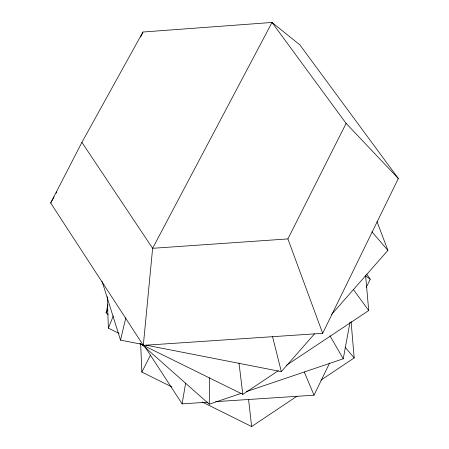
<?xml version="1.0" encoding="UTF-8"?>
<svg xmlns="http://www.w3.org/2000/svg" width="449" height="449" viewBox="0 0 449 449"><rect width="100%" height="100%" fill="white"/><g stroke="black" fill="none" stroke-linecap="round" stroke-linejoin="round"><path stroke-width="0.67" d="M241.085 393.408L209.24 404.195L209.705 377.777M143.315 345.371L152.621 248.303L272.015 22.45L299.848 44.844L398.325 178.494L322.668 333.321L143.315 345.371L50.675 202.999L81.903 142.367L142.934 32.019L272.015 22.45L346.117 123.402L398.325 178.494M207.943 402.164L182.12 403.864L185.611 383.188M246.389 391.607L343.249 358.79L350.001 322.275M108.164 314.637L106.065 312.785L107.973 304.607M143.203 344.574L120.523 340.134L125.832 317.774M119.058 333.399L108.377 328.14L113.311 315.894M140.593 37.071L142.934 32.019M215.621 401.659L314.031 395.187L329.611 363.039M366.272 287.405L370.245 279.211L366.58 274.07M322.668 333.321L287.899 238.924L346.117 123.402M171.95 386.999L141.833 372.053L150.488 355.221M50.675 202.999L54.06 196.875M56.091 193.199L56.77 191.976M106.065 312.785L107.872 309.81M145.947 345.113L281.321 371.626L314.541 333.832M331.615 314.407L387.908 250.368L377.008 221.604M202.072 401.945L251.648 426.55L297.086 396.13M320.973 380.14L354.177 357.915L351.084 321.602M139.791 343.614L242.808 394.357L278.369 370.683M286.529 365.256L368.719 310.545L365.621 275.725M287.899 238.924L152.621 248.303L81.903 142.367M365.144 275.624L370.245 279.211M141.682 344.338L209.24 404.195M371.895 231.813L387.908 250.368M345.129 347.212L354.177 357.915M353.458 289.633L368.719 310.545M145.184 347.122L182.12 403.864M329.97 335.796L343.249 358.79M304.27 372.025L314.031 395.187M102.041 281.242L120.523 340.134M272.492 336.413L281.321 371.626M239.008 363.022L242.808 394.357M248.561 399.43L251.648 426.55M140.649 343.468L141.833 372.053M107.283 296.716L108.377 328.14"/></g></svg>
